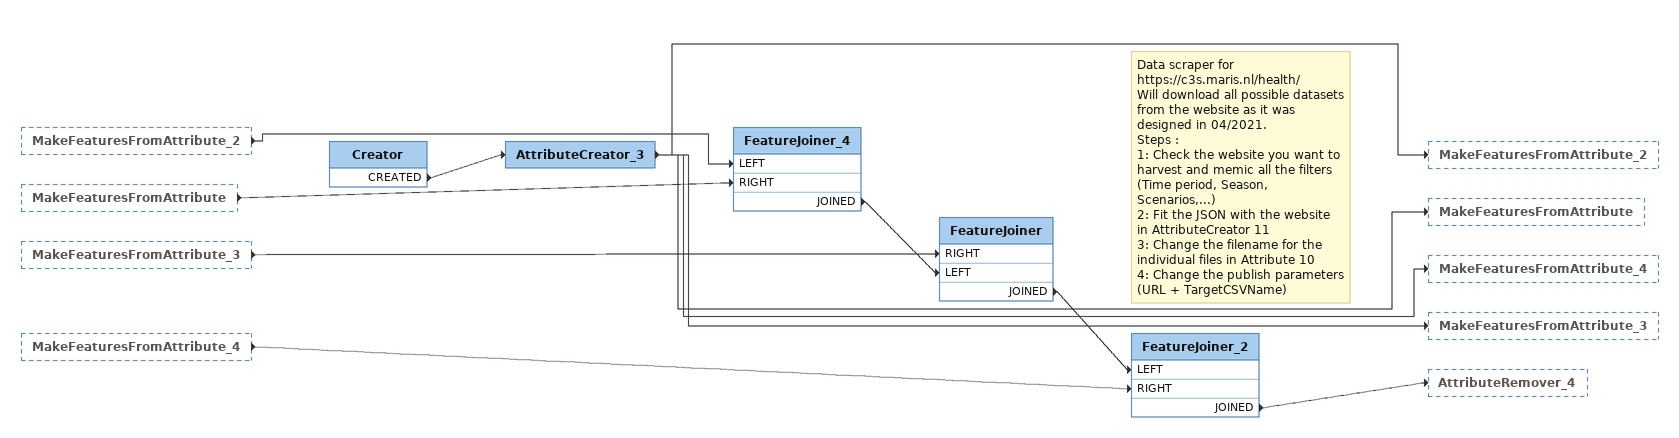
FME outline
MakeFeaturesFromAttribute_2 [outside]
    -> FeatureJoiner_4 [LEFT]
MakeFeaturesFromAttribute [outside]
    -> FeatureJoiner_4 [RIGHT]
MakeFeaturesFromAttribute_3 [outside]
    -> FeatureJoiner [RIGHT]
MakeFeaturesFromAttribute_4 [outside]
    -> FeatureJoiner_2 [RIGHT]
Creator
    CREATED -> AttributeCreator_3
AttributeCreator_3
    -> MakeFeaturesFromAttribute_2
    -> MakeFeaturesFromAttribute
    -> MakeFeaturesFromAttribute_4
    -> MakeFeaturesFromAttribute_3
FeatureJoiner_4
    JOINED -> FeatureJoiner [LEFT]
Note: Data scraper for https://c3s.maris.nl/health/ / Will download all possible datasets from the website as it was designed in 04/2021. / Steps : / 1: Check the website you want to harvest and memic all the filters (Time period, Season, Scenarios,...) / 2: Fit the JSON with the website in AttributeCreator 11 / 3: Change the filename for the individual files in Attribute 10 / 4: Change the publish parameters (URL + TargetCSVName)
FeatureJoiner
    JOINED -> FeatureJoiner_2 [LEFT]
FeatureJoiner_2
    JOINED -> AttributeRemover_4
